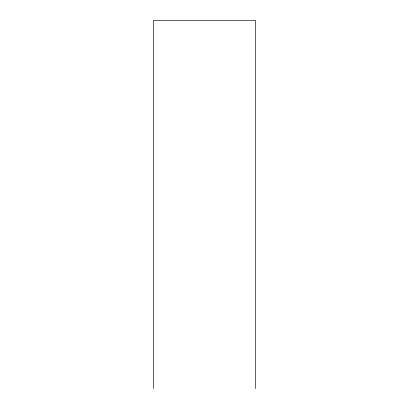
<?xml version="1.0" encoding="UTF-8"?>
<svg xmlns="http://www.w3.org/2000/svg" width="409" height="409" viewBox="0 0 409 409"><rect width="100%" height="100%" fill="white"/><g stroke="black" fill="none" stroke-linecap="round" stroke-linejoin="round"><path stroke-width="0.61" d="M255.533 388.55L255.533 20.45L153.467 20.45L153.467 388.55"/></g></svg>
